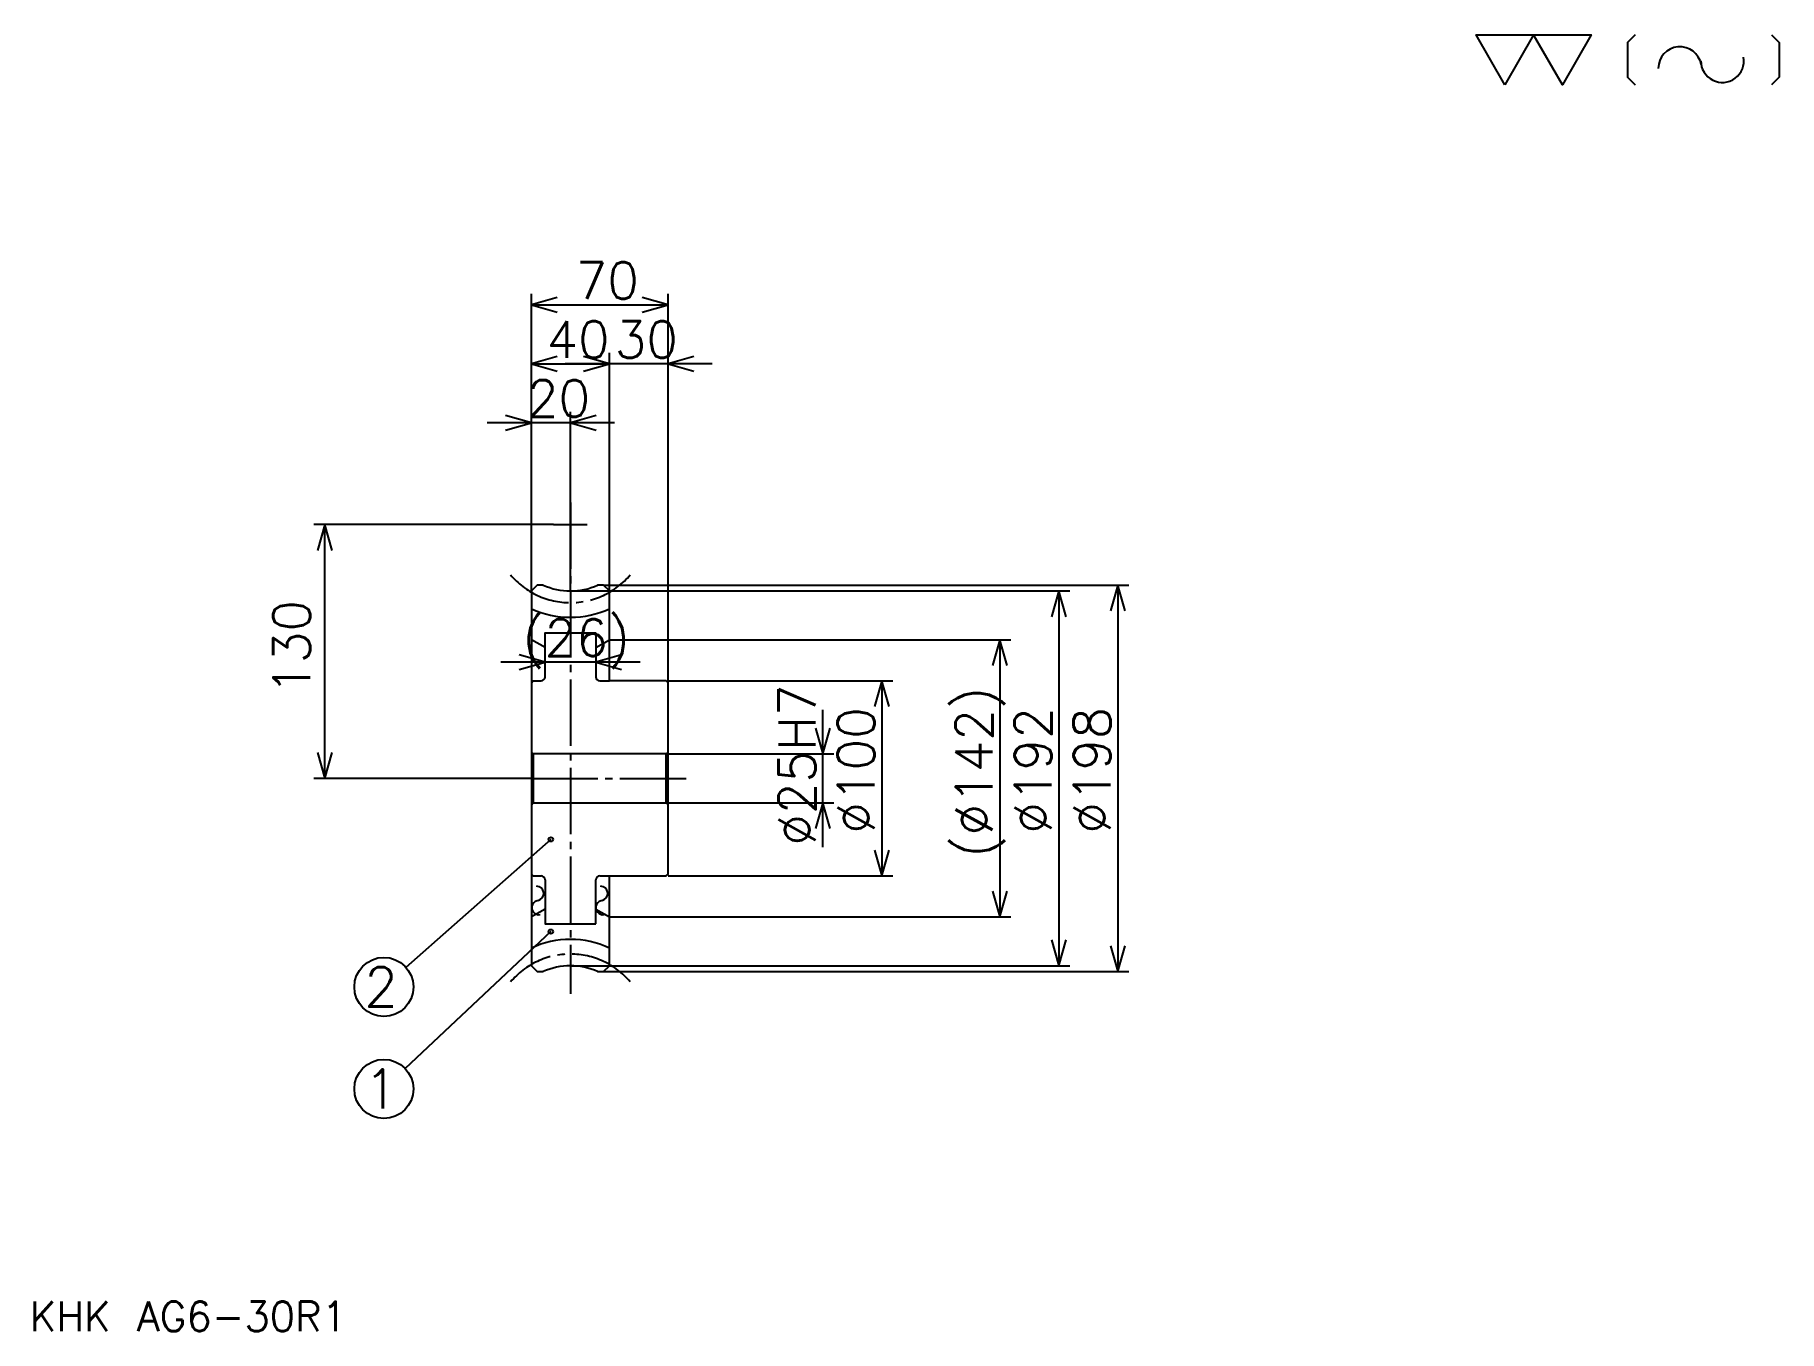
# Model space of a CAD drawing. Extents: x 40 to 934, y 42 to 706.
import ezdxf

# ---------------------------------------------------------------- set-up
doc = ezdxf.new("R2010")
doc.units = 0
doc.linetypes.add('DASHDOT', pattern=[45.333334, 34, -3.777778, 3.777778, -3.777778])
doc.layers.get('0').update_dxf_attribs({"linetype": 'CONTINUOUS'})
doc.layers.add('DASHDOT', color=6, linetype='DASHDOT')
doc.styles.add('KANJI', font='TXT', dxfattribs={"bigfont": 'BIGFONT'})

msp = doc.modelspace()

# ---------------------------------------------------------------- linework, layer by layer
at = {"color": 5}
for p, q in [((294.666687, 423.694458), (294.666687, 572.916687)), ((364.666687, 423.694458), (364.666687, 572.916687)), ((294.666687, 567.25), (364.666687, 567.25)), ((294.666687, 537.027832), (334.666687, 537.027832)), ((387.333344, 537.027832), (312.000031, 537.027832)), ((334.666687, 423.694458), (334.666687, 542.694458)), ((314.666687, 454.694458), (314.666687, 512.472229)), ((337.333344, 506.805573), (272.000031, 506.805573)), ((306.000031, 454.694458), (183.222229, 454.694458)), ((188.888916, 324.694458), (188.888916, 454.694458)), ((314.666687, 420.694458), (314.666687, 454.694458)), ((294.666687, 420.694458), (294.666687, 423.694458)), ((314.666687, 420.694458), (364.666687, 420.694458)), ((331.666687, 423.694458), (364.666687, 423.694458)), ((334.666687, 420.694458), (334.666687, 423.694458)), ((364.666687, 423.694458), (600.777832, 423.694458)), ((364.666687, 373.694458), (364.666687, 423.694458)), ((364.666687, 420.694458), (570.555542, 420.694458)), ((564.888916, 420.694458), (564.888916, 228.694458)), ((595.111145, 423.694458), (595.111145, 225.694458)), ((334.666687, 395.694458), (364.666687, 395.694458)), ((364.666687, 395.694458), (540.333374, 395.694458)), ((534.666687, 395.694458), (534.666687, 253.694458)), ((350.333344, 384.25), (279.000031, 384.25)), ((364.666687, 374.694458), (479.888916, 374.694458)), ((474.222229, 374.694458), (474.222229, 274.694458)), ((444.000031, 289.527802), (444.000031, 359.861115)), ((364.666687, 337.194458), (449.666687, 337.194458)), ((294.666687, 324.694458), (183.222244, 324.694458)), ((364.666687, 312.194458), (449.666687, 312.194458)), ((304.666687, 293.444458), (230.437714, 227.891602)), ((364.666687, 274.694458), (479.888916, 274.694458)), ((334.666687, 253.694458), (364.666687, 253.694458)), ((364.666687, 253.694458), (540.333374, 253.694458)), ((304.666687, 246.194458), (230.112946, 175.997757)), ((314.666687, 228.694458), (364.666687, 228.694458)), ((331.666687, 225.694458), (364.666687, 225.694458)), ((364.666687, 228.694458), (570.555542, 228.694458)), ((364.666687, 225.694458), (600.777832, 225.694458))]:
    msp.add_line(p, q, dxfattribs=at)
at = {"color": 4}
for p, q in [((301.666687, 391.653015), (294.666687, 395.694458)), ((327.666687, 399.194458), (327.666687, 376.694458)), ((327.666687, 391.653015), (334.666687, 395.694458)), ((329.666687, 374.694458), (334.666687, 374.694458)), ((364.666687, 338.194458), (363.666687, 337.194458)), ((294.666687, 311.194458), (295.666687, 312.194458)), ((364.666687, 311.194458), (363.666687, 312.194458)), ((327.666687, 250.194458), (327.666687, 272.694458)), ((329.666687, 274.694458), (334.666687, 274.694458)), ((301.666687, 257.735901), (294.666687, 253.694458)), ((327.666687, 257.735901), (334.666687, 253.694458))]:
    msp.add_line(p, q, dxfattribs=at)
at = {"color": 7}
for points in [[(793.333313, 680), (778.599976, 705.537781), (837.533325, 705.537781), (822.799988, 680), (808.06665, 705.537781), (793.333313, 680)], [(860.124451, 705.537781), (856.195557, 701.608887), (856.195557, 683.928894), (860.124451, 680)], [(929.862183, 705.537781), (933.791077, 701.608887), (933.791077, 683.928894), (929.862183, 680)]]:
    msp.add_lwpolyline(points, dxfattribs=at)
at = {"color": 5}
for points in [[(307.888916, 571.027771), (294.666687, 567.25), (307.888916, 563.472229)], [(351.444458, 563.472229), (364.666687, 567.25), (351.444458, 571.027771)], [(307.888916, 540.805542), (294.666687, 537.027832), (307.888916, 533.25)], [(321.444458, 533.25), (334.666687, 537.027832), (321.444458, 540.805542)], [(321.444458, 533.25), (334.666687, 537.027832), (321.444458, 540.805542)], [(377.888916, 540.805542), (364.666687, 537.027832), (377.888916, 533.25)], [(281.444458, 503.027802), (294.666687, 506.805573), (281.444458, 510.583344)], [(327.888916, 510.583344), (314.666687, 506.805573), (327.888916, 503.027802)], [(192.666687, 441.472229), (188.888916, 454.694458), (185.11113, 441.472229)], [(568.666687, 407.472229), (564.888916, 420.694458), (561.111145, 407.472229)], [(598.888916, 410.472229), (595.111145, 423.694458), (591.333374, 410.472229)], [(538.444458, 382.472229), (534.666687, 395.694458), (530.888916, 382.472229)], [(288.444458, 380.472229), (301.666687, 384.25), (288.444458, 388.027802)], [(340.888916, 388.027802), (327.666687, 384.25), (340.888916, 380.472229)], [(478, 361.472229), (474.222229, 374.694458), (470.444458, 361.472229)], [(440.22226, 350.416687), (444.000031, 337.194458), (447.777802, 350.416687)], [(185.11113, 337.916687), (188.888916, 324.694458), (192.666687, 337.916687)], [(447.777802, 298.972229), (444.000031, 312.194458), (440.22226, 298.972229)], [(470.444458, 287.916687), (474.222229, 274.694458), (478, 287.916687)], [(530.888916, 266.916687), (534.666687, 253.694458), (538.444458, 266.916687)], [(561.111145, 241.916687), (564.888916, 228.694458), (568.666687, 241.916687)], [(591.333374, 238.916687), (595.111145, 225.694458), (598.888916, 238.916687)]]:
    msp.add_lwpolyline(points, dxfattribs=at)
at = {"color": 4}
for points in [[(300.702454, 423.694458), (297.666687, 423.694458), (294.666687, 420.694458), (294.666687, 311.194458)], [(328.63092, 225.694458), (331.666687, 225.694458), (334.666687, 228.694458), (334.666687, 274.694458), (363.666687, 274.694458), (364.666687, 275.694458), (364.666687, 373.694458), (363.666687, 374.694458), (334.666687, 374.694458), (334.666687, 420.694458), (331.666687, 423.694458), (328.63092, 423.694458)], [(301.666687, 376.694458), (301.666687, 399.194458), (327.666687, 399.194458)], [(294.666687, 373.694458), (295.666687, 374.694458), (299.666687, 374.694458)], [(294.666687, 338.194458), (295.666687, 337.194458), (295.666687, 312.194458), (363.666687, 312.194458), (363.666687, 337.194458), (295.666687, 337.194458)], [(294.666687, 311.194458), (294.666687, 228.694458), (297.666687, 225.694458), (300.702454, 225.694458)], [(294.666687, 275.694458), (295.666687, 274.694458), (299.666687, 274.694458)], [(301.666687, 272.694458), (301.666687, 250.194458), (327.666687, 250.194458)]]:
    msp.add_lwpolyline(points, dxfattribs=at)
at = {"color": 5}
for centre, radius in [((304.666687, 293.444458), 1.133333), ((304.666687, 246.194458), 1.133333), ((219.11113, 217.888901), 15.111111), ((219.11113, 165.638901), 15.111111)]:
    msp.add_circle(centre, radius, dxfattribs=at)
at = {"color": 7}
for centre, radius, start, end in [((882.96106, 688.394531), 11.05, 10, 180), ((904.725342, 692.232117), 11.05, 180, 10), ((297.305969, 265.761108), 3.683333, 280, 90), ((330.105957, 265.761108), 3.683333, 280, 90), ((298.585175, 258.506378), 3.683333, 90, 280), ((331.385193, 258.506378), 3.683333, 90, 280)]:
    msp.add_arc(centre, radius, start, end, dxfattribs=at)
at = {"color": 4}
for centre, radius, start, end in [((314.666687, 454.694458), 34, 245.750371881, 294.249630423), ((314.666687, 454.694458), 47.5, 245.098938156, 294.901061844), ((299.666687, 376.694458), 2, 270, 0), ((329.666687, 376.694458), 2, 180, 270), ((299.666687, 272.694458), 2, 0, 90), ((329.666687, 272.694458), 2, 90, 180), ((314.666687, 194.694458), 47.5, 65.098938156, 114.901061844), ((314.666687, 194.694458), 34, 65.750369577, 114.249628119)]:
    msp.add_arc(centre, radius, start, end, dxfattribs=at)
at = {"layer": 'DASHDOT', "color": 7}
for p, q in [((314.666687, 466.027771), (314.666687, 214.361115)), ((306.000031, 454.694458), (323.333344, 454.694458)), ((294.666687, 324.694458), (376.000031, 324.694458))]:
    msp.add_line(p, q, dxfattribs=at)
for centre, start, end in [((314.666687, 454.694458), 219.999998481, 320.000001519), ((314.666687, 194.694458), 39.999998481, 140.000001519)]:
    msp.add_arc(centre, 40, start, end, dxfattribs=at)

# ---------------------------------------------------------------- texts
at = {"color": 7, "style": 'KANJI'}
for s, height, p in [('70', 18.888889, (317.388916, 570.272217)), ('40', 18.888889, (302.388916, 540.050049)), ('30', 18.888889, (337.388916, 540.050049)), ('20', 18.888889, (292.388916, 509.827789)), ('(26)', 18.888889, (290.111145, 387.272247)), ('2', 20.148148, (209.037048, 207.814819)), ('1', 20.148148, (209.037048, 155.564819)), ('KHK AG6-30R1', 15.111111, (37.777779, 41.555557))]:
    msp.add_text(s, height=height, dxfattribs=at).set_placement(p)
for s, p in [('130', (181.333344, 367.5)), ('%%c25H7', (440.22226, 290.222229)), ('(%%c142)', (530.888916, 284.083344)), ('%%c100', (470.444458, 296.361115)), ('%%c192', (561.111145, 296.361115)), ('%%c198', (591.333374, 296.361115))]:
    msp.add_text(s, height=18.888889, rotation=90, dxfattribs=at).set_placement(p)

doc.saveas('drawing.dxf')
